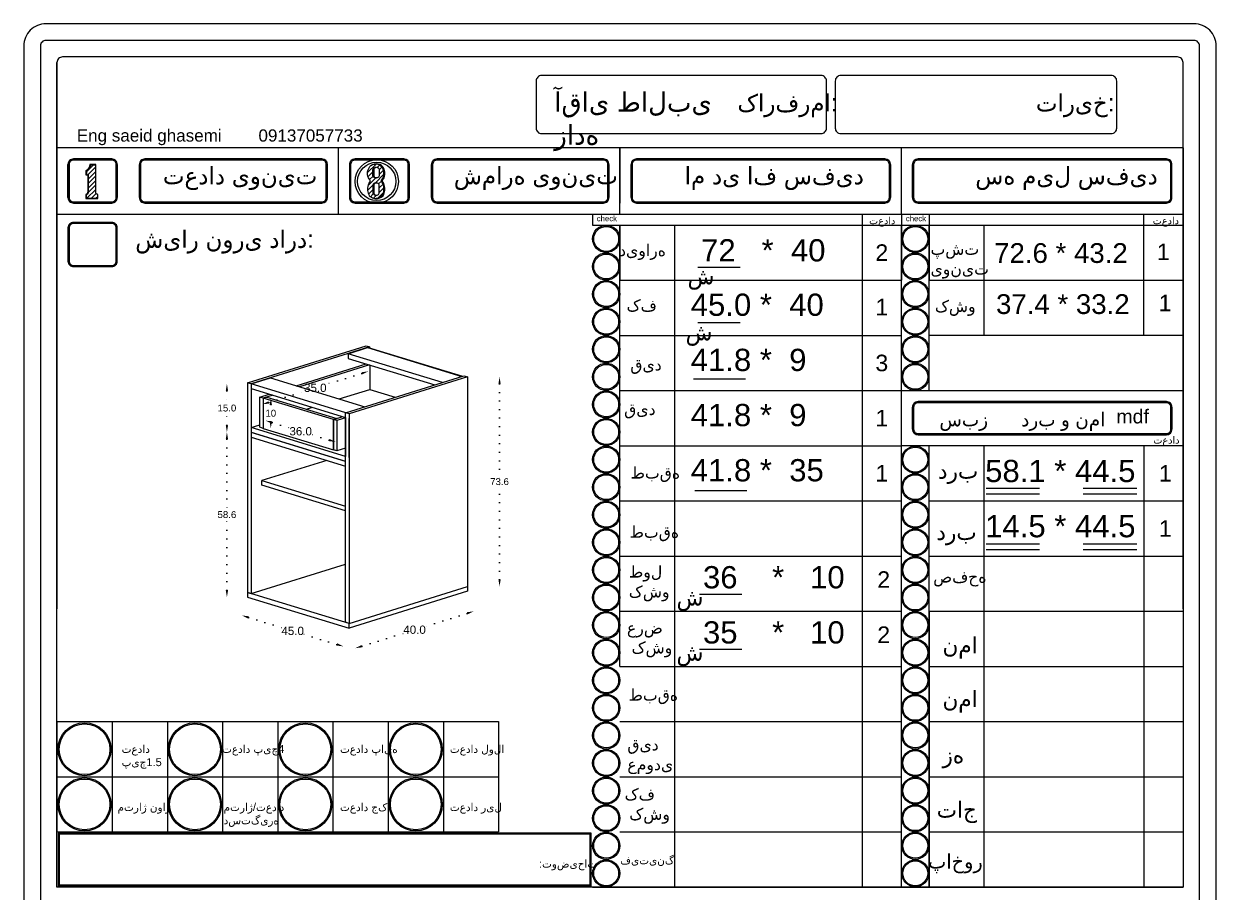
# Model space of a CAD drawing. Header units: inches. Extents: x 104 to 9740, y 936 to 6735.
# Drawn here: x 7903.5 to 8335.5, y 5443.1 to 5757.9 of the extents above; entities that cross this region are included whole.
import ezdxf

# ---------------------------------------------------------------- set-up
doc = ezdxf.new("R2010")
doc.units = ezdxf.units.IN
doc.header["$MEASUREMENT"] = 0
doc.linetypes.add('ACAD_ISO07W100', pattern=[3, 0, -3])
doc.styles.get("Standard").update_dxf_attribs({"font": 'arial.ttf'})
doc.dimstyles.new('Copy of Standard', dxfattribs={"dimtxt": 2.5, "dimasz": 2.5, "dimexe": 0.18, "dimexo": 0.0625, "dimgap": 0.09, "dimtad": 0, "dimtih": 1, "dimtoh": 1, "dimdec": 1, "dimzin": 0, "dimdsep": 46, "dimtxsty": 'Standard', "dimcen": 0.09, "dimse1": 1, "dimse2": 1, "dimadec": 0, "dimazin": 0, "dimtfac": 1, "dimtdec": 1, "dimtix": 1, "dimtofl": 0, "dimtmove": 0, "dimatfit": 3, "dimfxl": 1, "dimtolj": 1, "dimtzin": 0, "dimarcsym": 0})
doc.dimstyles.get("Standard").update_dxf_attribs({"dimtxt": 3, "dimasz": 2.5, "dimexe": 0.18, "dimexo": 0.0625, "dimgap": 0.09, "dimtad": 0, "dimtih": 1, "dimtoh": 1, "dimdec": 1, "dimzin": 0, "dimdsep": 46, "dimtxsty": 'Standard', "dimcen": 0.09, "dimse1": 1, "dimse2": 1, "dimadec": 0, "dimazin": 0, "dimtfac": 1, "dimtdec": 1, "dimtix": 1, "dimtofl": 0, "dimtmove": 0, "dimatfit": 0, "dimfxl": 1, "dimtolj": 1, "dimtzin": 0, "dimarcsym": 0})

# ---------------------------------------------------------------- blocks, each defined once
blk = doc.blocks.new('*D771')
at = {"color": 0, "linetype": 'ACAD_ISO07W100', "lineweight": -2, "transparency": 16777216}
for p, q in [((8075.9, 5627.41), (8075.9, 5593.3)), ((8075.9, 5556.44), (8075.9, 5590.56))]:
    blk.add_line(p, q, dxfattribs=at)
at = {"color": 0, "transparency": 16777216}
for points in [[(8075.49, 5627.41), (8076.32, 5627.41), (8075.9, 5629.91)], [(8075.49, 5556.44), (8076.32, 5556.44), (8075.9, 5553.94)]]:
    blk.add_solid(points, dxfattribs=at)
at = {"layer": 'Defpoints', "color": 0, "transparency": 16777216}
for p in [(8064.28, 5629.91), (8075.9, 5629.91), (8064.28, 5553.94)]:
    blk.add_point(p, dxfattribs=at)
at = {"color": 0, "lineweight": 20, "transparency": 16777216, "insert": (8075.9, 5591.93), "char_height": 2.5, "attachment_point": 5}
blk.add_mtext('\\A1;73.6', dxfattribs=at)
blk = doc.blocks.new('*D772')
at = {"color": 0, "linetype": 'ACAD_ISO07W100', "lineweight": -2, "transparency": 16777216}
for p, q in [((8064.17, 5544.19), (8049.14, 5539.5)), ((8026.03, 5532.29), (8041.06, 5536.98))]:
    blk.add_line(p, q, dxfattribs=at)
at = {"color": 0, "transparency": 16777216}
for points in [[(8064.05, 5544.59), (8064.3, 5543.79), (8066.56, 5544.93)], [(8025.9, 5532.69), (8026.15, 5531.89), (8023.64, 5531.55)]]:
    blk.add_solid(points, dxfattribs=at)
at = {"layer": 'Defpoints', "color": 0, "transparency": 16777216}
for p in [(8064.28, 5552.26), (8021.36, 5538.87), (8023.64, 5531.55)]:
    blk.add_point(p, dxfattribs=at)
at = {"color": 0, "lineweight": 20, "transparency": 16777216, "insert": (8045.1, 5538.24), "char_height": 3, "attachment_point": 5}
blk.add_mtext('\\A1;40.0', dxfattribs=at)
blk = doc.blocks.new('*D773')
at = {"color": 0, "linetype": 'ACAD_ISO07W100', "lineweight": -2, "transparency": 16777216}
for p, q in [((7984.97, 5542.7), (7996.91, 5539.05)), ((8016.93, 5532.93), (8004.99, 5536.58))]:
    blk.add_line(p, q, dxfattribs=at)
at = {"color": 0, "transparency": 16777216}
for points in [[(7985.1, 5543.1), (7984.85, 5542.3), (7982.58, 5543.43)], [(8017.05, 5533.33), (8016.81, 5532.54), (8019.32, 5532.2)]]:
    blk.add_solid(points, dxfattribs=at)
at = {"layer": 'Defpoints', "color": 0, "transparency": 16777216}
for p in [(7984.62, 5550.1), (7982.58, 5543.43), (8021.36, 5538.87)]:
    blk.add_point(p, dxfattribs=at)
at = {"color": 0, "lineweight": 20, "transparency": 16777216, "insert": (8000.95, 5537.82), "char_height": 3, "attachment_point": 5}
blk.add_mtext('\\A1;45.0', dxfattribs=at)
blk = doc.blocks.new('*D774')
at = {"color": 0, "linetype": 'ACAD_ISO07W100', "lineweight": -2, "transparency": 16777216}
for p, q in [((7993.55, 5613.33), (7999.87, 5611.4)), ((8014.15, 5607.03), (8007.83, 5608.97))]:
    blk.add_line(p, q, dxfattribs=at)
at = {"color": 0, "transparency": 16777216}
for points in [[(7993.67, 5613.73), (7993.42, 5612.93), (7991.16, 5614.06)], [(8014.27, 5607.43), (8014.03, 5606.64), (8016.54, 5606.3)]]:
    blk.add_solid(points, dxfattribs=at)
at = {"layer": 'Defpoints', "color": 0, "transparency": 16777216}
for p in [(7990.3, 5611.25), (8015.68, 5603.49), (8016.54, 5606.3)]:
    blk.add_point(p, dxfattribs=at)
at = {"color": 0, "lineweight": 20, "transparency": 16777216, "insert": (8003.85, 5610.18), "char_height": 3, "attachment_point": 5}
blk.add_mtext('\\A1;36.0', dxfattribs=at)
blk = doc.blocks.new('*D775')
at = {"color": 0, "linetype": 'ACAD_ISO07W100', "lineweight": -2, "transparency": 16777216}
for p, q in [((8026.02, 5631.19), (8013.12, 5627.17)), ((7992.26, 5620.66), (8005.16, 5624.69))]:
    blk.add_line(p, q, dxfattribs=at)
at = {"color": 0, "transparency": 16777216}
for points in [[(8025.89, 5631.59), (8026.14, 5630.8), (8028.41, 5631.94)], [(7992.13, 5621.06), (7992.38, 5620.27), (7989.87, 5619.92)]]:
    blk.add_solid(points, dxfattribs=at)
at = {"layer": 'Defpoints', "color": 0, "transparency": 16777216}
for p in [(8027.57, 5634.62), (7989.03, 5622.6), (7989.87, 5619.92)]:
    blk.add_point(p, dxfattribs=at)
at = {"color": 0, "lineweight": 20, "transparency": 16777216, "insert": (8009.14, 5625.93), "char_height": 3, "attachment_point": 5}
blk.add_mtext('\\A1;35.0', dxfattribs=at)
blk = doc.blocks.new('*D776')
at = {"color": 0, "linetype": 'ACAD_ISO07W100', "lineweight": -2, "transparency": 16777216}
for p, q in [((7977.12, 5624.87), (7977.12, 5619.98)), ((7977.12, 5612.35), (7977.12, 5617.24))]:
    blk.add_line(p, q, dxfattribs=at)
at = {"color": 0, "transparency": 16777216}
for points in [[(7976.7, 5624.87), (7977.54, 5624.87), (7977.12, 5627.37)], [(7976.7, 5612.35), (7977.54, 5612.35), (7977.12, 5609.85)]]:
    blk.add_solid(points, dxfattribs=at)
at = {"layer": 'Defpoints', "color": 0, "transparency": 16777216}
for p in [(7985.88, 5627.37), (7977.12, 5609.85), (7985.88, 5609.85)]:
    blk.add_point(p, dxfattribs=at)
at = {"color": 0, "lineweight": 20, "transparency": 16777216, "insert": (7977.12, 5618.61), "char_height": 2.5, "attachment_point": 5}
blk.add_mtext('\\A1;15.0', dxfattribs=at)
blk = doc.blocks.new('*D777')
at = {"color": 0, "linetype": 'ACAD_ISO07W100', "lineweight": -2, "transparency": 16777216}
for p, q in [((7977.12, 5607.35), (7977.12, 5581.34)), ((7977.12, 5552.6), (7977.12, 5578.61))]:
    blk.add_line(p, q, dxfattribs=at)
at = {"color": 0, "transparency": 16777216}
for points in [[(7976.7, 5607.35), (7977.54, 5607.35), (7977.12, 5609.85)], [(7976.7, 5552.6), (7977.54, 5552.6), (7977.12, 5550.1)]]:
    blk.add_solid(points, dxfattribs=at)
at = {"layer": 'Defpoints', "color": 0, "transparency": 16777216}
for p in [(7985.88, 5609.85), (7977.12, 5550.1), (7984.62, 5550.1)]:
    blk.add_point(p, dxfattribs=at)
at = {"color": 0, "lineweight": 20, "transparency": 16777216, "insert": (7977.12, 5579.97), "char_height": 2.5, "attachment_point": 5}
blk.add_mtext('\\A1;58.6', dxfattribs=at)
blk = doc.blocks.new('*D778')
at = {"color": 0, "linetype": 'ACAD_ISO07W100', "lineweight": -2, "transparency": 16777216}
for p, q in [((7993.02, 5619.72), (7993.02, 5618.1)), ((7993.02, 5613.75), (7993.02, 5615.37))]:
    blk.add_line(p, q, dxfattribs=at)
at = {"color": 0, "transparency": 16777216}
for points in [[(7992.6, 5619.72), (7993.43, 5619.72), (7993.02, 5622.22)], [(7992.6, 5613.75), (7993.43, 5613.75), (7993.02, 5611.25)]]:
    blk.add_solid(points, dxfattribs=at)
at = {"layer": 'Defpoints', "color": 0, "transparency": 16777216}
for p in [(7990.3, 5622.22), (7993.02, 5622.22), (7990.3, 5611.25)]:
    blk.add_point(p, dxfattribs=at)
at = {"color": 0, "lineweight": 20, "transparency": 16777216, "insert": (7993.02, 5616.73), "char_height": 2.5, "attachment_point": 5}
blk.add_mtext('\\A1;10', dxfattribs=at)

msp = doc.modelspace()

# ---------------------------------------------------------------- hatches: boundary and pattern name
at = {"lineweight": 20}
h = msp.add_hatch(dxfattribs=at)
h.set_pattern_fill('ANSI31', color=256, scale=9.218651)
h.set_pattern_definition([(45, (7180.388, 6245.8322), (-0.8148213, 0.8148213), [])])
h.paths.add_polyline_path([(7930.15, 5696.08), (7930.06, 5696.12), (7929.98, 5696.18), (7929.9, 5696.24), (7929.83, 5696.31), (7929.77, 5696.39), (7929.72, 5696.48), (7929.68, 5696.57), (7929.65, 5696.67), (7929.63, 5696.76), (7929.63, 5696.86), (7929.63, 5706.79), (7927.76, 5706.79), (7927.74, 5706.56), (7927.69, 5706.33), (7927.62, 5706.11), (7927.54, 5705.89), (7927.43, 5705.68), (7927.31, 5705.48), (7927.17, 5705.29), (7927.01, 5705.12), (7926.84, 5704.96), (7926.66, 5704.81), (7926.47, 5704.68), (7926.26, 5704.57), (7926.26, 5703.17), (7926.67, 5703.17), (7926.97, 5703.14), (7926.97, 5696.9), (7926.96, 5696.81), (7926.94, 5696.71), (7926.91, 5696.62), (7926.86, 5696.53), (7926.81, 5696.45), (7926.75, 5696.37), (7926.69, 5696.3), (7926.61, 5696.24), (7926.53, 5696.19), (7926.44, 5696.14), (7926.35, 5696.1), (7926.26, 5696.08), (7926.26, 5694.65), (7930.35, 5694.65), (7930.35, 5696.03), (7930.25, 5696.05)])
h = msp.add_hatch(dxfattribs=at)
h.set_pattern_fill('ANSI31', color=256, scale=9.218651)
h.set_pattern_definition([(45, (7409.0414, 6246.8776), (-0.8148213, 0.8148213), [])])
h.paths.add_polyline_path([(8033.12, 5701.16), (8033.18, 5701.22), (8033.48, 5701.65), (8033.72, 5702.12), (8033.89, 5702.61), (8034, 5703.13), (8034.03, 5703.65), (8034, 5704.17), (8033.89, 5704.69), (8033.72, 5705.18), (8033.48, 5705.65), (8033.18, 5706.08), (8032.82, 5706.46), (8032.23, 5706.79), (8031.59, 5707), (8030.91, 5707.07), (8030.41, 5707.01), (8029.89, 5706.85), (8029.29, 5706.52), (8028.93, 5706.13), (8028.63, 5705.69), (8028.39, 5705.22), (8028.21, 5704.72), (8028.1, 5704.2), (8028.07, 5703.68), (8028.1, 5703.15), (8028.21, 5702.63), (8028.39, 5702.13), (8028.63, 5701.66), (8028.93, 5701.22), (8028.99, 5701.16), (8028.99, 5700.84), (8028.72, 5700.41), (8028.49, 5699.96), (8028.31, 5699.48), (8028.17, 5698.99), (8028.09, 5698.49), (8028.07, 5697.99), (8028.09, 5697.48), (8028.17, 5696.98), (8028.31, 5696.49), (8028.49, 5696.02), (8028.72, 5695.56), (8029.07, 5695.27), (8029.45, 5695.02), (8029.87, 5694.82), (8030.27, 5694.69), (8030.46, 5694.65), (8030.91, 5694.62), (8031.37, 5694.65), (8031.82, 5694.74), (8032.25, 5694.88), (8032.66, 5695.08), (8033.04, 5695.32), (8033.39, 5695.62), (8033.62, 5696.06), (8033.8, 5696.53), (8033.93, 5697.02), (8034.01, 5697.51), (8034.03, 5698.02), (8034.01, 5698.52), (8033.93, 5699.01), (8033.8, 5699.5), (8033.62, 5699.97), (8033.39, 5700.42), (8033.12, 5700.84)])
h.paths.add_polyline_path([(8031.71, 5700.11), (8031.9, 5700.01), (8032.07, 5699.88), (8032.2, 5699.72), (8032.31, 5699.54), (8032.31, 5696.77), (8032.27, 5696.51), (8032.17, 5696.27), (8032.01, 5696.06), (8031.81, 5695.9), (8031.56, 5695.8), (8031.31, 5695.77), (8031.05, 5695.8), (8030.75, 5695.85), (8030.51, 5695.95), (8030.3, 5696.11), (8030.14, 5696.31), (8030.04, 5696.55), (8030.01, 5696.81), (8030.01, 5699.55), (8030.11, 5699.74), (8030.25, 5699.89), (8030.41, 5700.02), (8030.6, 5700.12), (8030.79, 5700.18), (8031, 5700.2), (8031.31, 5700.19), (8031.51, 5700.17)], flags=16)
h.paths.add_polyline_path([(8031.56, 5702.09), (8031.31, 5702.06), (8031, 5702.05), (8030.75, 5702.08), (8030.51, 5702.18), (8030.3, 5702.34), (8030.14, 5702.54), (8030.04, 5702.78), (8030.01, 5703.04), (8030.01, 5704.87), (8030.04, 5705.12), (8030.14, 5705.36), (8030.3, 5705.57), (8030.51, 5705.73), (8030.75, 5705.82), (8031.05, 5705.87), (8031.31, 5705.91), (8031.56, 5705.87), (8031.81, 5705.77), (8032.01, 5705.61), (8032.17, 5705.41), (8032.27, 5705.16), (8032.31, 5704.91), (8032.31, 5703.06), (8032.27, 5702.8), (8032.17, 5702.56), (8032.01, 5702.35), (8031.81, 5702.19)], flags=16)

# ---------------------------------------------------------------- linework, layer by layer
for p, q in [((7915.54, 5444.93), (7915.54, 5743.9)), ((8323.54, 5712.93), (7915.54, 5712.93)), ((7915.54, 5444.93), (7915.54, 5712.93)), ((8323.54, 5712.93), (7915.54, 5712.93)), ((7915.54, 5533.95), (7915.54, 5712.93)), ((8017.54, 5688.93), (8017.54, 5712.93)), ((8119.54, 5688.93), (8119.54, 5712.93)), ((8119.54, 5712.93), (8119.54, 5692.93)), ((8221.54, 5688.93), (8221.54, 5712.93)), ((8323.54, 5712.93), (8323.54, 5444.93)), ((7919.54, 5694.93), (7919.54, 5706.93)), ((7935.39, 5708.93), (7921.54, 5708.93)), ((7937.39, 5706.93), (7937.39, 5694.93)), ((7945.39, 5694.93), (7945.39, 5706.93)), ((8011.54, 5708.93), (7947.39, 5708.93)), ((8013.54, 5694.93), (8013.54, 5706.93)), ((8021.54, 5706.93), (8021.54, 5694.93)), ((8041.25, 5708.93), (8023.54, 5708.93)), ((8043.25, 5694.93), (8043.25, 5706.93)), ((8051.25, 5694.93), (8051.25, 5706.93)), ((8113.54, 5708.93), (8053.25, 5708.93)), ((8115.54, 5706.93), (8115.54, 5694.93)), ((8123.54, 5694.93), (8123.54, 5706.93)), ((8215.54, 5708.93), (8125.54, 5708.93)), ((8217.54, 5706.93), (8217.54, 5694.93)), ((8225.54, 5694.93), (8225.54, 5706.93)), ((8317.54, 5708.93), (8227.54, 5708.93)), ((8319.54, 5694.93), (8319.54, 5706.93)), ((7926.26, 5704.57), (7926.26, 5703.17)), ((8031.1, 5700.17), (8030.9, 5700.11)), ((8031.31, 5700.19), (8031.1, 5700.17)), ((7926.26, 5694.65), (7930.35, 5694.65)), ((7921.54, 5692.93), (7935.39, 5692.93)), ((8011.54, 5692.93), (7947.39, 5692.93)), ((8023.54, 5692.93), (8041.25, 5692.93)), ((8113.54, 5692.93), (8053.25, 5692.93)), ((8125.54, 5692.93), (8215.54, 5692.93)), ((8227.54, 5692.93), (8317.54, 5692.93)), ((8323.54, 5692.93), (8323.54, 5444.93)), ((7915.54, 5688.93), (8323.54, 5688.93)), ((7915.54, 5688.93), (8323.54, 5688.93)), ((8109.54, 5688.93), (8109.54, 5684.93)), ((8207.37, 5444.93), (8207.37, 5688.93)), ((8221.54, 5688.93), (8221.54, 5664.93)), ((8231.54, 5688.93), (8231.54, 5664.93)), ((8309.33, 5644.93), (8309.33, 5688.93)), ((8109.54, 5684.93), (8323.54, 5684.93)), ((8119.54, 5528.93), (8119.54, 5684.93)), ((8119.54, 5524.93), (8119.54, 5684.93)), ((8119.54, 5684.93), (8119.54, 5664.93)), ((8119.54, 5684.93), (8119.54, 5664.93)), ((8139.35, 5684.93), (8139.35, 5444.93)), ((8221.54, 5528.93), (8221.54, 5684.93)), ((8221.54, 5444.93), (8221.54, 5684.93)), ((8231.54, 5644.93), (8231.54, 5684.93)), ((8231.54, 5624.93), (8231.54, 5684.93)), ((8231.54, 5624.93), (8231.54, 5684.93)), ((8231.54, 5684.93), (8231.54, 5664.93)), ((8251.35, 5684.93), (8251.35, 5644.93)), ((8147.71, 5669.68), (8163.03, 5669.68)), ((8119.54, 5664.93), (8221.54, 5664.93)), ((8231.54, 5664.93), (8323.54, 5664.93)), ((8147.71, 5649.68), (8163.03, 5649.68)), ((8119.54, 5644.93), (8221.54, 5644.93)), ((8323.54, 5644.93), (8231.54, 5644.93)), ((8323.54, 5644.93), (8303.54, 5644.93)), ((8146.21, 5629.18), (8165.04, 5629.18)), ((8119.54, 5624.93), (8323.54, 5624.93)), ((8317.54, 5620.93), (8227.54, 5620.93)), ((8225.54, 5610.93), (8225.54, 5618.93)), ((8319.54, 5618.93), (8319.54, 5610.93)), ((8317.54, 5608.93), (8227.54, 5608.93)), ((8119.54, 5604.93), (8221.54, 5604.93)), ((8323.54, 5604.93), (8221.54, 5604.93)), ((8231.54, 5504.93), (8231.54, 5604.93)), ((8231.54, 5528.93), (8231.54, 5604.93)), ((8231.54, 5524.93), (8231.54, 5604.93)), ((8251.35, 5604.93), (8251.35, 5504.93)), ((8309.33, 5604.93), (8309.33, 5444.93)), ((8146.71, 5588.68), (8165.54, 5588.68)), ((8252.24, 5589.52), (8271.57, 5589.52)), ((8252.24, 5587.51), (8271.57, 5587.51)), ((8287.41, 5589.52), (8306.75, 5589.52)), ((8287.41, 5587.51), (8306.75, 5587.51)), ((8119.54, 5584.93), (8221.54, 5584.93)), ((8119.54, 5584.93), (8139.35, 5584.93)), ((8119.54, 5584.93), (8221.54, 5584.93)), ((8188.06, 5584.93), (8221.54, 5584.93)), ((8231.54, 5584.93), (8323.54, 5584.93)), ((8231.54, 5484.93), (8231.54, 5584.93)), ((8251.35, 5584.93), (8251.35, 5484.93)), ((8252.24, 5569.33), (8271.57, 5569.33)), ((8287.41, 5569.33), (8306.75, 5569.33)), ((8119.54, 5564.93), (8139.35, 5564.93)), ((8119.54, 5564.93), (8221.54, 5564.93)), ((8231.54, 5564.93), (8323.54, 5564.93)), ((8231.54, 5564.93), (8323.54, 5564.93)), ((8231.54, 5464.93), (8231.54, 5564.93)), ((8251.35, 5564.93), (8251.35, 5464.93)), ((8252.24, 5567.31), (8271.57, 5567.31)), ((8287.41, 5567.31), (8306.75, 5567.31)), ((8148.39, 5551.17), (8163.72, 5551.17)), ((8119.54, 5544.93), (8221.54, 5544.93)), ((8231.54, 5544.93), (8231.54, 5524.93)), ((8231.54, 5544.93), (8323.54, 5544.93)), ((8231.54, 5444.93), (8231.54, 5544.93)), ((8251.35, 5544.93), (8251.35, 5444.93)), ((8148.39, 5531.17), (8163.72, 5531.17)), ((8119.54, 5524.93), (8221.54, 5524.93)), ((8207.37, 5524.93), (8221.54, 5524.93)), ((8231.54, 5524.93), (8323.54, 5524.93)), ((8231.54, 5524.93), (8231.54, 5504.93)), ((7915.54, 5504.93), (7915.54, 5464.93)), ((7915.54, 5504.93), (8075.54, 5504.93)), ((7915.54, 5504.93), (7915.54, 5464.93)), ((7915.54, 5504.93), (7915.54, 5464.93)), ((7935.54, 5504.93), (7935.54, 5464.93)), ((7955.54, 5504.93), (7955.54, 5464.93)), ((7975.54, 5504.93), (7975.54, 5464.93)), ((7995.54, 5504.93), (7995.54, 5464.93)), ((8015.54, 5504.93), (8015.54, 5464.93)), ((8035.54, 5504.93), (8035.54, 5464.93)), ((8055.54, 5504.93), (8055.54, 5464.93)), ((8075.54, 5504.93), (8075.54, 5464.93)), ((8119.54, 5504.93), (8221.54, 5504.93)), ((8207.37, 5504.93), (8221.54, 5504.93)), ((8231.54, 5504.93), (8323.54, 5504.93)), ((8231.54, 5504.93), (8323.54, 5504.93)), ((8231.54, 5504.93), (8231.54, 5484.93)), ((7915.54, 5484.93), (8075.54, 5484.93)), ((8119.54, 5484.93), (8221.54, 5484.93)), ((8119.54, 5484.93), (8221.54, 5484.93)), ((8207.37, 5484.93), (8221.54, 5484.93)), ((8231.54, 5484.93), (8323.54, 5484.93)), ((8231.54, 5484.93), (8323.54, 5484.93)), ((8231.54, 5484.93), (8231.54, 5464.93)), ((7915.54, 5464.93), (8075.54, 5464.93)), ((8119.54, 5464.93), (8221.54, 5464.93)), ((8119.54, 5464.93), (8221.54, 5464.93)), ((8207.37, 5464.93), (8221.54, 5464.93)), ((8231.54, 5464.93), (8323.54, 5464.93)), ((8231.54, 5464.93), (8323.54, 5464.93)), ((8231.54, 5464.93), (8231.54, 5444.93)), ((8109.54, 5444.93), (7915.54, 5444.93)), ((8109.54, 5444.93), (7915.54, 5444.93)), ((8109.54, 5444.93), (7915.54, 5444.93)), ((8109.54, 5444.93), (8221.54, 5444.93)), ((8109.54, 5444.93), (8323.54, 5444.93)), ((8109.54, 5444.93), (8221.54, 5444.93)), ((8109.54, 5444.93), (8323.54, 5444.93)), ((8109.54, 5444.93), (8221.54, 5444.93)), ((8109.54, 5444.93), (8323.54, 5444.93))]:
    msp.add_line(p, q, dxfattribs=at)
at = {"linetype": 'Continuous', "lineweight": 20, "extrusion": (4.44089e-16, 0.951168, 0.308672)}
for p, q in [((7984.62, 5627.75), (8027.54, 5641.14)), ((8028.8, 5640.75), (7985.88, 5627.37)), ((8021, 5638.32), (8028.02, 5640.51)), ((8021, 5638.32), (8021, 5636.63)), ((8055.21, 5627.86), (8021, 5638.32)), ((8027.54, 5641.14), (8028.8, 5640.75)), ((8028.02, 5640.51), (8028.25, 5640.58)), ((8028.02, 5640.51), (8062.24, 5630.05)), ((8062.24, 5630.05), (8028.02, 5640.51)), ((8028.25, 5640.58), (8062.47, 5630.13)), ((8028.8, 5640.75), (8028.8, 5640.41)), ((8002.21, 5626.71), (8027.57, 5634.62)), ((8028.83, 5634.24), (8003.47, 5626.33)), ((8021, 5636.63), (8052.48, 5627.01)), ((8028.85, 5634.23), (8028.85, 5625.38)), ((7985.88, 5627.37), (7992.9, 5629.56)), ((7992.9, 5629.56), (8027.12, 5619.1)), ((8020.1, 5616.91), (8063.02, 5630.3)), ((8064.28, 5629.91), (8021.36, 5616.53)), ((8063.02, 5630.3), (8064.28, 5629.91)), ((8064.28, 5629.91), (8064.28, 5553.94)), ((7985.88, 5627.37), (7984.62, 5627.75)), ((7984.62, 5627.75), (7984.62, 5551.78)), ((8021.36, 5616.53), (7985.88, 5627.37)), ((7985.88, 5627.37), (7985.88, 5625.68)), ((7985.88, 5627.37), (7985.88, 5551.4)), ((7985.88, 5625.68), (8020.1, 5615.22)), ((8017.83, 5621.94), (8028.85, 5625.38)), ((8028.85, 5625.38), (8038.14, 5622.54)), ((7989.03, 5622.6), (7992.45, 5623.67)), ((7990.3, 5622.22), (7989.03, 5622.6)), ((7989.03, 5611.63), (7989.03, 5622.6)), ((7993.71, 5623.29), (7990.3, 5622.22)), ((7990.3, 5622.22), (7991.54, 5622.61)), ((8015.68, 5614.46), (7990.3, 5622.22)), ((7990.3, 5622.22), (7990.3, 5611.25)), ((7990.3, 5622.22), (7990.3, 5611.25)), ((7991.54, 5622.61), (8016.93, 5614.85)), ((8005.9, 5618.22), (8008.07, 5618.9)), ((8020.1, 5540.95), (8020.1, 5616.91)), ((8021.36, 5616.53), (8021.36, 5540.56)), ((7985.88, 5611.54), (7989.03, 5612.52)), ((8015.68, 5614.46), (8019.1, 5615.53)), ((8016.93, 5614.85), (8015.68, 5614.46)), ((8016.94, 5614.08), (8015.68, 5614.46)), ((8015.68, 5603.49), (8015.68, 5614.46)), ((8015.68, 5614.46), (8015.68, 5603.49)), ((8020.1, 5615.06), (8016.94, 5614.08)), ((8016.94, 5614.08), (8016.94, 5603.1)), ((8020.1, 5615.22), (8020.1, 5601.09)), ((8021.36, 5600.7), (8021.36, 5614.84)), ((8021.36, 5614.84), (8021.36, 5600.7)), ((8020.1, 5601.09), (7985.88, 5611.54)), ((7985.88, 5611.54), (7985.88, 5609.85)), ((7985.88, 5609.85), (8020.1, 5599.4)), ((7985.88, 5609.73), (7986.08, 5609.79)), ((8020.1, 5599.28), (7985.88, 5609.73)), ((7985.88, 5609.73), (7985.88, 5608.04)), ((7985.88, 5608.04), (8020.1, 5597.59)), ((7990.3, 5611.25), (7989.03, 5611.63)), ((7990.3, 5611.25), (8015.68, 5603.49)), ((8016.94, 5603.1), (8015.68, 5603.49)), ((8020.1, 5604.09), (8016.94, 5603.1)), ((8013.37, 5599.64), (7989.78, 5592.29)), ((7989.78, 5592.29), (8020.1, 5583.03)), ((7989.78, 5590.6), (7989.78, 5592.29)), ((8020.1, 5581.34), (7989.78, 5590.6)), ((7985.88, 5551.4), (8020.1, 5562.07)), ((7984.62, 5551.78), (7985.88, 5551.4)), ((8021.36, 5540.56), (7984.62, 5551.78)), ((7984.62, 5551.78), (7984.62, 5550.1)), ((8021.36, 5540.56), (8064.28, 5553.94)), ((8021.36, 5540.56), (8064.28, 5553.94)), ((8064.28, 5552.26), (8021.36, 5538.87)), ((8064.28, 5553.94), (8064.28, 5552.26)), ((7984.62, 5550.1), (8021.36, 5538.87)), ((8021.36, 5540.56), (8020.1, 5540.95)), ((8021.36, 5538.87), (8021.36, 5540.56))]:
    msp.add_line(p, q, dxfattribs=at)
at = {"lineweight": 20}
for points in [[(7911.54, 5151.9), (8327.54, 5151.9, 0.414214), (8335.54, 5159.9), (8335.54, 5749.9, 0.414214), (8327.54, 5757.9), (7911.54, 5757.9, 0.414214), (7903.54, 5749.9), (7903.54, 5159.9, 0.414214)], [(7911.54, 5157.9), (8327.54, 5157.9, 0.414214), (8329.54, 5159.9), (8329.54, 5749.9, 0.414214), (8327.54, 5751.9), (7911.54, 5751.9, 0.414214), (7909.54, 5749.9), (7909.54, 5159.9, 0.414214)], [(8194.39, 5737.15, 0.414214), (8192.39, 5739.15), (8091.15, 5739.15, 0.414214), (8089.15, 5737.15), (8089.15, 5720.11, 0.414214), (8091.15, 5718.11), (8192.39, 5718.11, 0.414214), (8194.39, 5720.11)], [(8199.53, 5718.11), (8297.53, 5718.11, 0.414214), (8299.53, 5720.11), (8299.53, 5737.15, 0.414214), (8297.53, 5739.15), (8199.53, 5739.15, 0.414214), (8197.53, 5737.15), (8197.53, 5720.11, 0.414214)], [(8299.53, 5737.15, 0.414214), (8297.53, 5739.15), (8199.53, 5739.15, 0.414214), (8197.53, 5737.15), (8197.53, 5720.11, 0.414214), (8199.53, 5718.11), (8297.53, 5718.11, 0.414214), (8299.53, 5720.11)], [(7937.39, 5706.93, 0.414214), (7935.39, 5708.93), (7921.54, 5708.93, 0.414214), (7919.54, 5706.93), (7919.54, 5694.93, 0.414214), (7921.54, 5692.93), (7935.39, 5692.93, 0.414214), (7937.39, 5694.93)], [(7936.99, 5706.93, 0.414214), (7935.39, 5708.53), (7921.54, 5708.53, 0.414214), (7919.94, 5706.93), (7919.94, 5694.93, 0.414214), (7921.54, 5693.33), (7935.39, 5693.33, 0.414214), (7936.99, 5694.93)], [(8013.54, 5706.93, 0.414214), (8011.54, 5708.93), (7947.39, 5708.93, 0.414214), (7945.39, 5706.93), (7945.39, 5694.93, 0.414214), (7947.39, 5692.93), (8011.54, 5692.93, 0.414214), (8013.54, 5694.93)], [(8013.14, 5706.93, 0.414214), (8011.54, 5708.53), (7947.39, 5708.53, 0.414214), (7945.79, 5706.93), (7945.79, 5694.93, 0.414214), (7947.39, 5693.33), (8011.54, 5693.33, 0.414214), (8013.14, 5694.93)], [(8043.25, 5706.93, 0.414214), (8041.25, 5708.93), (8023.54, 5708.93, 0.414214), (8021.54, 5706.93), (8021.54, 5694.93, 0.414214), (8023.54, 5692.93), (8041.25, 5692.93, 0.414214), (8043.25, 5694.93)], [(8042.85, 5706.93, 0.414214), (8041.25, 5708.53), (8023.54, 5708.53, 0.414214), (8021.94, 5706.93), (8021.94, 5694.93, 0.414214), (8023.54, 5693.33), (8041.25, 5693.33, 0.414214), (8042.85, 5694.93)], [(8115.54, 5706.93, 0.414214), (8113.54, 5708.93), (8053.25, 5708.93, 0.414214), (8051.25, 5706.93), (8051.25, 5694.93, 0.414214), (8053.25, 5692.93), (8113.54, 5692.93, 0.414214), (8115.54, 5694.93)], [(8115.14, 5706.93, 0.414214), (8113.54, 5708.53), (8053.25, 5708.53, 0.414214), (8051.65, 5706.93), (8051.65, 5694.93, 0.414214), (8053.25, 5693.33), (8113.54, 5693.33, 0.414214), (8115.14, 5694.93)], [(8217.14, 5706.93, 0.414214), (8215.54, 5708.53), (8125.54, 5708.53, 0.414214), (8123.94, 5706.93), (8123.94, 5694.93, 0.414214), (8125.54, 5693.33), (8215.54, 5693.33, 0.414214), (8217.14, 5694.93)], [(8319.54, 5706.93, 0.414214), (8317.54, 5708.93), (8227.54, 5708.93, 0.414214), (8225.54, 5706.93), (8225.54, 5694.93, 0.414214), (8227.54, 5692.93), (8317.54, 5692.93, 0.414214), (8319.54, 5694.93)], [(8319.14, 5706.93, 0.414214), (8317.54, 5708.53), (8227.54, 5708.53, 0.414214), (8225.94, 5706.93), (8225.94, 5694.93, 0.414214), (8227.54, 5693.33), (8317.54, 5693.33, 0.414214), (8319.14, 5694.93)], [(7937.39, 5683.89, 0.414214), (7935.39, 5685.89), (7921.54, 5685.89, 0.414214), (7919.54, 5683.89), (7919.54, 5671.89, 0.414214), (7921.54, 5669.89), (7935.39, 5669.89, 0.414214), (7937.39, 5671.89)], [(7937.39, 5683.89, 0.414214), (7935.39, 5685.89), (7921.54, 5685.89, 0.414214), (7919.54, 5683.89), (7919.54, 5671.89, 0.414214), (7921.54, 5669.89), (7935.39, 5669.89, 0.414214), (7937.39, 5671.89)], [(7936.99, 5683.89, 0.414214), (7935.39, 5685.49), (7921.54, 5685.49, 0.414214), (7919.94, 5683.89), (7919.94, 5671.89, 0.414214), (7921.54, 5670.29), (7935.39, 5670.29, 0.414214), (7936.99, 5671.89)], [(7936.99, 5683.89, 0.414214), (7935.39, 5685.49), (7921.54, 5685.49, 0.414214), (7919.94, 5683.89), (7919.94, 5671.89, 0.414214), (7921.54, 5670.29), (7935.39, 5670.29, 0.414214), (7936.99, 5671.89)], [(8319.54, 5618.93, 0.414214), (8317.54, 5620.93), (8227.54, 5620.93, 0.414214), (8225.54, 5618.93), (8225.54, 5610.93, 0.414214), (8227.54, 5608.93), (8317.54, 5608.93, 0.414214), (8319.54, 5610.93)], [(8319.14, 5618.93, 0.414214), (8317.54, 5620.53), (8227.54, 5620.53, 0.414214), (8225.94, 5618.93), (8225.94, 5610.93, 0.414214), (8227.54, 5609.33), (8317.54, 5609.33, 0.414214), (8319.14, 5610.93)]]:
    msp.add_lwpolyline(points, format="xyb", close=True, dxfattribs=at)
for points in [[(8323.54, 5545.88), (8323.54, 5743.9, 0.414214), (8321.54, 5745.9), (7917.54, 5745.9, 0.414214), (7915.54, 5743.9), (7915.54, 5545.88)], [(8194.39, 5737.15, 0.414214), (8192.39, 5739.15), (8091.15, 5739.15, 0.414214), (8089.15, 5737.15), (8089.15, 5720.11, 0.414214), (8091.15, 5718.11), (8192.39, 5718.11, 0.414214), (8194.39, 5720.11), (8194.39, 5737.15)]]:
    msp.add_lwpolyline(points, format="xyb", dxfattribs=at)
for points in [[(7925.95, 5694.59), (7930.35, 5694.59), (7930.35, 5694.65), (7930.35, 5696.03), (7930.25, 5696.05), (7930.15, 5696.08), (7930.06, 5696.12), (7929.98, 5696.18), (7929.9, 5696.24), (7929.83, 5696.31), (7929.77, 5696.39), (7929.72, 5696.48), (7929.68, 5696.57), (7929.65, 5696.67), (7929.63, 5696.76), (7929.63, 5696.86), (7929.63, 5706.79), (7929.63, 5706.85), (7927.46, 5706.85), (7927.43, 5706.61), (7927.39, 5706.38), (7927.32, 5706.16), (7927.23, 5705.94), (7927.13, 5705.73), (7927, 5705.53), (7926.86, 5705.34), (7926.71, 5705.16), (7926.53, 5705), (7926.35, 5704.85), (7926.15, 5704.72), (7925.95, 5704.61), (7925.95, 5703.17), (7926.26, 5703.17), (7926.67, 5703.17), (7926.67, 5696.86), (7926.65, 5696.77), (7926.63, 5696.67), (7926.6, 5696.58), (7926.55, 5696.49), (7926.5, 5696.41), (7926.44, 5696.33), (7926.37, 5696.26), (7926.3, 5696.19), (7926.22, 5696.14), (7926.13, 5696.09), (7926.04, 5696.06), (7925.95, 5696.03), (7925.95, 5694.59), (7926.26, 5694.65), (7926.26, 5696.08), (7926.35, 5696.1), (7926.44, 5696.14), (7926.53, 5696.19), (7926.61, 5696.24), (7926.69, 5696.3), (7926.75, 5696.37), (7926.81, 5696.45), (7926.86, 5696.53), (7926.91, 5696.62), (7926.94, 5696.71), (7926.96, 5696.81), (7926.97, 5696.9), (7926.97, 5703.14), (7926.67, 5703.17)], [(7925.95, 5704.61), (7926.26, 5704.57), (7926.47, 5704.68), (7926.66, 5704.81), (7926.84, 5704.96), (7927.01, 5705.12), (7927.17, 5705.29), (7927.31, 5705.48), (7927.43, 5705.68), (7927.54, 5705.89), (7927.62, 5706.11), (7927.69, 5706.33), (7927.74, 5706.56), (7927.76, 5706.79)], [(7927.46, 5706.85), (7927.76, 5706.79), (7929.63, 5706.79)], [(8028.99, 5700.84), (8028.99, 5701.16), (8028.93, 5701.22), (8028.63, 5701.66), (8028.39, 5702.13), (8028.21, 5702.63), (8028.1, 5703.15), (8028.07, 5703.68), (8028.1, 5704.2), (8028.21, 5704.72), (8028.39, 5705.22), (8028.63, 5705.69), (8028.93, 5706.13), (8029.29, 5706.52), (8029.89, 5706.85), (8030.41, 5707.01), (8030.54, 5707.06)], [(8030.27, 5694.69), (8030.46, 5694.65), (8030.91, 5694.62), (8031.37, 5694.65), (8031.82, 5694.74), (8032.25, 5694.88), (8032.66, 5695.08), (8033.04, 5695.32), (8033.39, 5695.62), (8033.62, 5696.06), (8033.8, 5696.53), (8033.93, 5697.02), (8034.01, 5697.51), (8034.03, 5698.02), (8034.01, 5698.52), (8033.93, 5699.01), (8033.8, 5699.5), (8033.62, 5699.97), (8033.39, 5700.42), (8033.12, 5700.84), (8033.12, 5701.16), (8033.18, 5701.22), (8033.48, 5701.65), (8033.72, 5702.12), (8033.89, 5702.61), (8034, 5703.13), (8034.03, 5703.65), (8034, 5704.17), (8033.89, 5704.69), (8033.72, 5705.18), (8033.48, 5705.65), (8033.18, 5706.08), (8032.82, 5706.46), (8032.23, 5706.79), (8031.59, 5707), (8030.91, 5707.07), (8030.41, 5707.01)], [(8033.44, 5700.84), (8033.44, 5701.16), (8033.5, 5701.22), (8033.81, 5701.66), (8034.05, 5702.13), (8034.22, 5702.63), (8034.33, 5703.15), (8034.37, 5703.68), (8034.33, 5704.2), (8034.22, 5704.72), (8034.05, 5705.22), (8033.81, 5705.69), (8033.5, 5706.13), (8033.14, 5706.52), (8032.55, 5706.85), (8031.9, 5707.06), (8031.22, 5707.13), (8030.54, 5707.06)], [(8031.05, 5705.87), (8030.81, 5705.77), (8030.6, 5705.61), (8030.44, 5705.41), (8030.34, 5705.16), (8030.31, 5704.91), (8030.31, 5703.06), (8030.34, 5702.8), (8030.44, 5702.56), (8030.6, 5702.35), (8030.81, 5702.19), (8031.05, 5702.09), (8031.31, 5702.06)], [(8028.99, 5700.84), (8028.72, 5700.41), (8028.49, 5699.96), (8028.31, 5699.48), (8028.17, 5698.99), (8028.09, 5698.49), (8028.07, 5697.99), (8028.09, 5697.48), (8028.17, 5696.98), (8028.31, 5696.49), (8028.49, 5696.02), (8028.72, 5695.56), (8029.07, 5695.27), (8029.45, 5695.02), (8029.87, 5694.82), (8030.27, 5694.69), (8030.31, 5694.67)], [(8030.31, 5694.67), (8030.76, 5694.59), (8031.22, 5694.56), (8031.68, 5694.59), (8032.13, 5694.67), (8032.57, 5694.82), (8032.98, 5695.02), (8033.37, 5695.27), (8033.72, 5695.56), (8033.95, 5696.02), (8034.13, 5696.49), (8034.26, 5696.98), (8034.34, 5697.48), (8034.37, 5697.99), (8034.34, 5698.49), (8034.26, 5698.99), (8034.13, 5699.48), (8033.95, 5699.96), (8033.72, 5700.41), (8033.44, 5700.84)], [(8030.9, 5700.11), (8030.71, 5700.01), (8030.55, 5699.88), (8030.41, 5699.72), (8030.31, 5699.54), (8030.31, 5696.77), (8030.34, 5696.51), (8030.44, 5696.27), (8030.6, 5696.06), (8030.81, 5695.9), (8031.05, 5695.8)]]:
    msp.add_lwpolyline(points, dxfattribs=at)
for points in [[(8030.75, 5702.08), (8030.51, 5702.18), (8030.3, 5702.34), (8030.14, 5702.54), (8030.04, 5702.78), (8030.01, 5703.04), (8030.01, 5704.87), (8030.04, 5705.12), (8030.14, 5705.36), (8030.3, 5705.57), (8030.51, 5705.73), (8030.75, 5705.82), (8031.05, 5705.87), (8031.31, 5705.91), (8031.56, 5705.87), (8031.81, 5705.77), (8032.01, 5705.61), (8032.17, 5705.41), (8032.27, 5705.16), (8032.31, 5704.91), (8032.31, 5703.06), (8032.27, 5702.8), (8032.17, 5702.56), (8032.01, 5702.35), (8031.81, 5702.19), (8031.56, 5702.09), (8031.31, 5702.06), (8031, 5702.05)], [(8032.01, 5696.06), (8032.17, 5696.27), (8032.27, 5696.51), (8032.31, 5696.77), (8032.31, 5699.54), (8032.2, 5699.72), (8032.07, 5699.88), (8031.9, 5700.01), (8031.71, 5700.11), (8031.51, 5700.17), (8031.31, 5700.19), (8031, 5700.2), (8030.79, 5700.18), (8030.6, 5700.12), (8030.41, 5700.02), (8030.25, 5699.89), (8030.11, 5699.74), (8030.01, 5699.55), (8030.01, 5696.81), (8030.04, 5696.55), (8030.14, 5696.31), (8030.3, 5696.11), (8030.51, 5695.95), (8030.75, 5695.85), (8031.05, 5695.8), (8031.31, 5695.77), (8031.56, 5695.8), (8031.81, 5695.9)], [(7915.54, 5688.93), (8323.54, 5688.93), (8323.54, 5444.93), (7915.54, 5444.93)], [(8109.14, 5464.53), (7915.94, 5464.53), (7915.94, 5445.33), (8109.14, 5445.33)], [(8108.74, 5464.13), (7916.34, 5464.13), (7916.34, 5445.73), (8108.74, 5445.73)]]:
    msp.add_lwpolyline(points, close=True, dxfattribs=at)
for centre, radius in [((8031.4, 5700.79), 7.86), ((8031.4, 5700.79), 6.94), ((8114.54, 5679.93), 4.92), ((8114.54, 5679.93), 4.52), ((8226.54, 5679.93), 4.92), ((8226.54, 5679.93), 4.52), ((8114.54, 5669.93), 4.92), ((8114.54, 5669.93), 4.52), ((8226.54, 5669.93), 4.92), ((8226.54, 5669.93), 4.52), ((8114.54, 5659.93), 4.92), ((8114.54, 5659.93), 4.52), ((8226.54, 5659.93), 4.92), ((8226.54, 5659.93), 4.52), ((8114.54, 5649.93), 4.92), ((8114.54, 5649.93), 4.52), ((8226.54, 5649.93), 4.92), ((8226.54, 5649.93), 4.52), ((8114.54, 5639.93), 4.92), ((8114.54, 5639.93), 4.52), ((8226.54, 5639.93), 4.92), ((8226.54, 5639.93), 4.52), ((8114.54, 5629.93), 4.92), ((8114.54, 5629.93), 4.52), ((8226.54, 5629.93), 4.92), ((8226.54, 5629.93), 4.52), ((8114.54, 5619.93), 4.92), ((8114.54, 5619.93), 4.52), ((8114.54, 5609.93), 4.92), ((8114.54, 5609.93), 4.52), ((8114.54, 5599.93), 4.92), ((8114.54, 5599.93), 4.52), ((8226.54, 5599.93), 4.92), ((8226.54, 5599.93), 4.52), ((8114.54, 5589.93), 4.92), ((8114.54, 5589.93), 4.52), ((8226.54, 5589.93), 4.92), ((8226.54, 5589.93), 4.52), ((8114.54, 5579.93), 4.92), ((8114.54, 5579.93), 4.52), ((8226.54, 5579.93), 4.92), ((8226.54, 5579.93), 4.52), ((8114.54, 5569.93), 4.92), ((8114.54, 5569.93), 4.52), ((8226.54, 5569.93), 4.92), ((8226.54, 5569.93), 4.52), ((8114.54, 5559.93), 4.92), ((8114.54, 5559.93), 4.52), ((8226.54, 5559.93), 4.92), ((8226.54, 5559.93), 4.52), ((8114.54, 5549.93), 4.92), ((8114.54, 5549.93), 4.52), ((8226.54, 5549.93), 4.92), ((8226.54, 5549.93), 4.52), ((8114.54, 5539.93), 4.92), ((8114.54, 5539.93), 4.52), ((8226.54, 5539.93), 4.92), ((8226.54, 5539.93), 4.52), ((8114.54, 5529.93), 4.92), ((8114.54, 5529.93), 4.52), ((8226.54, 5529.93), 4.92), ((8226.54, 5529.93), 4.52), ((8114.54, 5519.93), 4.92), ((8114.54, 5519.93), 4.52), ((8226.54, 5519.93), 4.92), ((8226.54, 5519.93), 4.52), ((8114.54, 5509.93), 4.92), ((8114.54, 5509.93), 4.52), ((8226.54, 5509.93), 4.92), ((8226.54, 5509.93), 4.52), ((7925.54, 5494.93), 9.6), ((7925.54, 5494.93), 9.2), ((7965.54, 5494.93), 9.6), ((7965.54, 5494.93), 9.2), ((8005.54, 5494.93), 9.6), ((8005.54, 5494.93), 9.2), ((8045.54, 5494.93), 9.6), ((8045.54, 5494.93), 9.2), ((8114.54, 5499.93), 4.92), ((8114.54, 5499.93), 4.52), ((8226.54, 5499.93), 4.92), ((8226.54, 5499.93), 4.52), ((8114.54, 5489.93), 4.92), ((8114.54, 5489.93), 4.52), ((8226.54, 5489.93), 4.92), ((8226.54, 5489.93), 4.52), ((7925.54, 5474.93), 9.6), ((7925.54, 5474.93), 9.2), ((7965.54, 5474.93), 9.6), ((7965.54, 5474.93), 9.2), ((8005.54, 5474.93), 9.6), ((8005.54, 5474.93), 9.2), ((8045.54, 5474.93), 9.6), ((8045.54, 5474.93), 9.2), ((8114.54, 5479.93), 4.92), ((8114.54, 5479.93), 4.52), ((8226.54, 5479.93), 4.92), ((8226.54, 5479.93), 4.52), ((8114.54, 5469.93), 4.92), ((8114.54, 5469.93), 4.52), ((8226.54, 5469.93), 4.92), ((8226.54, 5469.93), 4.52), ((8114.54, 5459.93), 4.92), ((8226.54, 5459.93), 4.92), ((8114.54, 5459.93), 4.52), ((8226.54, 5459.93), 4.52), ((8114.54, 5449.93), 4.92), ((8114.54, 5449.93), 4.52), ((8226.54, 5449.93), 4.92), ((8226.54, 5449.93), 4.52)]:
    msp.add_circle(centre, radius, dxfattribs=at)
for centre, start, end in [((7921.54, 5706.93), 90, 180), ((7935.39, 5706.93), 0, 90), ((7947.39, 5706.93), 90, 180), ((8011.54, 5706.93), 0, 90), ((8023.54, 5706.93), 90, 180), ((8041.25, 5706.93), 0, 90), ((8053.25, 5706.93), 90, 180), ((8113.54, 5706.93), 0, 90), ((8125.54, 5706.93), 90, 180), ((8215.54, 5706.93), 0, 90), ((8227.54, 5706.93), 90, 180), ((8317.54, 5706.93), 0, 90), ((7921.54, 5694.93), 180, 270), ((7935.39, 5694.93), 270, 0), ((7947.39, 5694.93), 180, 270), ((8011.54, 5694.93), 270, 0), ((8023.54, 5694.93), 180, 270), ((8041.25, 5694.93), 270, 0), ((8053.25, 5694.93), 180, 270), ((8113.54, 5694.93), 270, 0), ((8125.54, 5694.93), 180, 270), ((8215.54, 5694.93), 270, 0), ((8227.54, 5694.93), 180, 270), ((8317.54, 5694.93), 270, 0), ((8227.54, 5618.93), 90, 180), ((8317.54, 5618.93), 0, 90), ((8227.54, 5610.93), 180, 270), ((8317.54, 5610.93), 270, 0)]:
    msp.add_arc(centre, 2, start, end, dxfattribs=at)

# ---------------------------------------------------------------- texts
at = {"lineweight": 20, "attachment_point": 1}
for s, width, gutter_width, heights, insert, char_height in [('{\\fArial|b0|i0|c178|p34;آقای طالبی زاده}', 61.9241, 323.85, [0], (8095.72, 5733.17), 7.1441), ('{\\fArial|b0|i0|c178|p34;کارفرما:}', 0.2338, 164.79, [0], (8162.09, 5732.44), 6.3113), ('تاریخ:', 0.2338, 164.79, [0], (8270.22, 5732.44), 6.311), ('{\\fArial|b0|i0|c178|p34;Eng saeid ghasemi}', 79.2452, 164.79, [0], (7922.72, 5719.63), 4.4179), ('{\\fArial|b0|i0|c178|p34;09137057733 }', 65.4498, 164.79, [0], (7988.55, 5719.63), 4.4179), ('{\\fArial|b0|i0|c178|p34;تعداد یونیت}', 65.4498, 164.79, [0], (7953.92, 5706.05), 6.3113), ('{\\fArial|b0|i0|c178|p34;شماره یونیت}', 65.4498, 164.79, [0], (8059.35, 5706.05), 6.3113), ('{\\fArial|b0|i0|c178|p34;ام دی اف سفید}', 65.4498, 164.79, [0], (8142.96, 5706.05), 6.3113), ('{\\fArial|b0|i0|c178|p34;سه میل سفید}', 65.4498, 164.79, [0], (8248.28, 5706.05), 6.3113), ('{\\fArial|b0|i0|c178|p34;check}', 65.4498, 164.79, [0], (8111.12, 5688.35), 2.0101), ('{\\fArial|b0|i0|c178|p34;تعداد }', 65.4498, 164.79, [0], (8209.79, 5687.94), 2.6665), ('{\\fArial|b0|i0|c178|p34;check}', 65.4498, 164.79, [0], (8223.12, 5688.35), 2.0101), ('{\\fArial|b0|i0|c178|p34;تعداد }', 65.4498, 164.79, [0], (8312.55, 5687.94), 2.6665), ('{\\fArial|b0|i0|c178|p34;شیار نوری دارد:}', 65.4498, 164.79, [0], (7943.92, 5683.01), 6.3112), ('{\\fArial|b0|i0|c178|p34;شیار نوری دارد:}', 65.4498, 164.79, [0], (7943.92, 5683.01), 6.3112), ('{\\fArial|b0|i0|c178|p34;دیواره }', 17.3175, 247.18, [0], (8119.19, 5678.02), 4.3074), ('72   *  40', 61.9823, 462.54, [8.23], (8148.93, 5679.83), 8.06), ('2{\\fArial|b0|i0|c178|p34; }', 8.5903, 164.79, [0], (8212.07, 5677.96), 6), ('{\\fArial|b0|i0|c178|p34;پشت \\Pیونیت}', 19.3052, 247.18, [0], (8232.05, 5678.47), 4.3074), ('72.6 * 43.2', 58.0086, 411.15, [7.32], (8255.1, 5678.39), 7.1647), ('1{\\fArial|b0|i0|c178|p34; }', 8.5903, 164.79, [0], (8314.03, 5678.23), 6), ('{\\fArial|b0|i0|c178|p34;ش}', 15.3157, 346.26, [0], (8144.04, 5669.52), 6.0339), ('45.0 *  40', 65.2593, 462.54, [0], (8145.18, 5660.1), 8.06), ('37.4 * 33.2', 58.0086, 411.15, [7.32], (8255.79, 5659.88), 7.1647), ('1{\\fArial|b0|i0|c178|p34; }', 8.5903, 164.79, [0], (8314.72, 5659.71), 6), ('{\\fArial|b0|i0|c178|p34;کف }', 15.3367, 247.18, [0], (8121.93, 5658.02), 4.3074), ('1{\\fArial|b0|i0|c178|p34; }', 8.5903, 164.79, [0], (8212.07, 5658.23), 6), ('{\\fArial|b0|i0|c178|p34;کشو }', 17.7019, 247.18, [0], (8233.65, 5657.75), 4.3074), ('{\\fArial|b0|i0|c178|p34;ش}', 15.3157, 346.26, [0], (8143.33, 5649.2), 6.0339), ('41.8 *  9', 65.2593, 462.54, [0], (8145.18, 5640.1), 8.06), ('3{\\fArial|b0|i0|c178|p34; }', 8.5903, 164.79, [0], (8212.07, 5637.96), 6), ('{\\fArial|b0|i0|c178|p34;قید}', 20.995, 247.18, [0], (8123.28, 5636.55), 4.3074), ('{\\fArial|b0|i0|c178|p34;قید  \\P }', 21.1589, 247.18, [0], (8121.06, 5620.42), 4.3074), ('41.8 *  9', 65.2593, 462.54, [0], (8145.18, 5620.1), 8.06), ('1{\\fArial|b0|i0|c178|p34; }', 8.5903, 164.79, [0], (8212.07, 5617.96), 6), ('{\\fArial|b0|i0|c178|p34;درب و نما}', 36.0682, 164.79, [0], (8264.89, 5617.05), 5.0582), ('mdf', 17.2431, 132.07, [0], (8299.39, 5618.1), 5.058), ('{\\fArial|b0|i0|c178|p34;سبز}', 37.9723, 164.79, [0], (8235.27, 5617.05), 5.0582), ('{\\fArial|b0|i0|c178|p34;تعداد }', 65.4498, 164.79, [0], (8312.77, 5608.38), 2.6665), ('41.{\\fArial|b0|i0|c178|p34;8} *  35', 65.2593, 462.54, [0], (8145.18, 5600.1), 8.0603), ('58.1 * 44.5', 65.2593, 462.54, [8.23], (8251.85, 5599.83), 8.0603), ('{\\fArial|b0|i0|c178|p34;طبقه}', 15.4874, 247.18, [0], (8123.34, 5597.35), 4.3074), ('1{\\fArial|b0|i0|c178|p34; }', 8.5903, 164.79, [0], (8212.07, 5597.96), 6), ('{\\fArial|b0|i0|c178|p34;درب}', 20.6748, 340.12, [0], (8234.74, 5598.94), 5.927), ('1{\\fArial|b0|i0|c178|p34; }', 8.5903, 164.79, [0], (8314.79, 5597.96), 6), ('14.5 * 44.5', 65.2593, 462.54, [8.23], (8251.85, 5579.83), 8.0603), ('1{\\fArial|b0|i0|c178|p34; }', 8.5903, 164.79, [0], (8314.79, 5577.96), 6), ('{\\fArial|b0|i0|c178|p34;طبقه}', 14.1457, 164.79, [0], (8122.97, 5575.89), 4.3074), ('{\\fArial|b0|i0|c178|p34;درب}', 13.4202, 164.79, [0], (8234.16, 5576.72), 5.927), ('{\\fArial|b0|i0|c178|p34;طول \\Pکشو}', 17.6756, 164.79, [0], (8122.73, 5561.45), 4.3074), ('36    *   10', 61.9823, 462.54, [8.23], (8149.61, 5561.31), 8.0603), ('2', 8.5903, 164.79, [0], (8212.76, 5559.44), 6), ('{\\fArial|b0|i0|c178|p34;صفحه}', 8.0919, 119.29, [0], (8233.04, 5559.64), 4.2904), ('{\\fArial|b0|i0|c178|p34;ش}', 15.3157, 346.26, [0], (8140.04, 5553.06), 6.0339), ('{\\fArial|b0|i0|c178|p34;عرض \\P کشو}', 18.5758, 164.79, [0], (8122.05, 5541.15), 4.3074), ('35    *   10', 61.9823, 462.54, [8.23], (8149.61, 5541.31), 8.0603), ('2{\\fArial|b0|i0|c178|p34; }', 8.5903, 164.79, [0], (8212.76, 5539.44), 6), ('{\\fArial|b0|i0|c178|p34;نما}', 11.1787, 164.79, [0], (8236.4, 5535.66), 5.927), ('{\\fArial|b0|i0|c178|p34;ش}', 15.3157, 346.26, [0], (8140.04, 5533.06), 6.0339), ('{\\fArial|b0|i0|c178|p34;طبقه}', 14.2061, 164.79, [0], (8122.6, 5516.84), 4.3074), ('{\\fArial|b0|i0|c178|p34;نما}', 11.1787, 164.79, [0], (8236.4, 5516.12), 5.927), ('تعداد \\Pپیچ1.5', 65.4498, 164.79, [0], (7938.96, 5496.47), 2.872), ('تعداد پیچ4', 65.4498, 164.79, [0], (7975.36, 5496.47), 2.872), ('تعداد پایه', 65.4498, 164.79, [0], (8018.08, 5496.47), 2.872), ('تعداد لولا', 65.4498, 164.79, [0], (8057.89, 5496.47), 2.872), ('{\\fArial|b0|i0|c178|p34;قید \\Pعمودی}', 14.0099, 164.79, [0], (8122.2, 5498.82), 4.3074), ('{\\fArial|b0|i0|c178|p34;زه}', 11.2031, 164.79, [0], (8236.37, 5495.86), 5.927), ('{\\fArial|b0|i0|c178|p34;کف }\\P{\\fArial|b0|i0|c178|p34; کشو}', 17.5398, 164.79, [0], (8121.23, 5480.81), 4.3074), ('متراژ نوار', 65.4498, 164.79, [0], (7937.48, 5475.39), 2.872), ('متراژ/تعداد\\Pدستگیره', 65.4498, 164.79, [0], (7975.93, 5475.39), 2.8716), ('تعداد جک', 65.4498, 164.79, [0], (8018.08, 5475.39), 2.872), ('تعداد ریل', 65.4498, 164.79, [0], (8057.89, 5475.39), 2.872), ('{\\fArial|b0|i0|c178|p34;تاج}', 13.2883, 164.79, [0], (8234.29, 5476.05), 5.927), ('{\\fArial|b0|i0|c178|p34;فیتینگ}', 19.2636, 164.79, [0], (8119.61, 5456.1), 2.8716), ('{\\fArial|b0|i0|c178|p34;پاخور}', 12.8103, 147.32, [0], (8231.19, 5456.99), 5.2987), (':توضیحات', 65.4498, 164.79, [0], (8090.18, 5454.86), 2.872)]:
    msp.add_mtext_dynamic_manual_height_columns(s, width=width, gutter_width=gutter_width, heights=heights, dxfattribs=dict(at, insert=insert, char_height=char_height))

# ---------------------------------------------------------------- dimensions: what is measured, and where the dimension line sits
at = {"lineweight": 20}
for p1, p2, distance, text, picture, middle in [((8027.57, 5634.62), (7989.03, 5622.6), 2.81, '35.0', '*D775', (8009.14, 5625.93)), ((7990.3, 5611.25), (8015.68, 5603.49), 2.94, '36.0', '*D774', (8003.85, 5610.18)), ((8064.28, 5552.26), (8021.36, 5538.87), 7.67, '40.0', '*D772', (8045.1, 5538.24)), ((8021.36, 5538.87), (7984.62, 5550.1), 6.97, '45.0', '*D773', (8000.95, 5537.82))]:
    dim = msp.add_aligned_dim(p1=p1, p2=p2, distance=distance, text=text, dimstyle='Standard', dxfattribs=at)
    dim.commit()
    dim.dimension.update_dxf_attribs({"geometry": picture, "text_midpoint": middle})
for base, p1, p2, angle, text, picture, middle in [((8075.9, 5629.91), (8064.28, 5553.94), (8064.28, 5629.91), 270, '73.6', '*D771', (8075.9, 5591.93)), ((7977.12, 5609.85), (7985.88, 5627.37), (7985.88, 5609.85), 90, '15.0', '*D776', (7977.12, 5618.61)), ((7993.02, 5622.22), (7990.3, 5611.25), (7990.3, 5622.22), 270, '10', '*D778', (7993.02, 5616.73)), ((7977.12, 5550.1), (7985.88, 5609.85), (7984.62, 5550.1), 90, '58.6', '*D777', (7977.12, 5579.97))]:
    dim = msp.add_linear_dim(base=base, p1=p1, p2=p2, angle=angle, text=text, dimstyle='Copy of Standard', dxfattribs=at)
    dim.commit()
    dim.dimension.update_dxf_attribs({"geometry": picture, "text_midpoint": middle})

doc.saveas('drawing.dxf')
